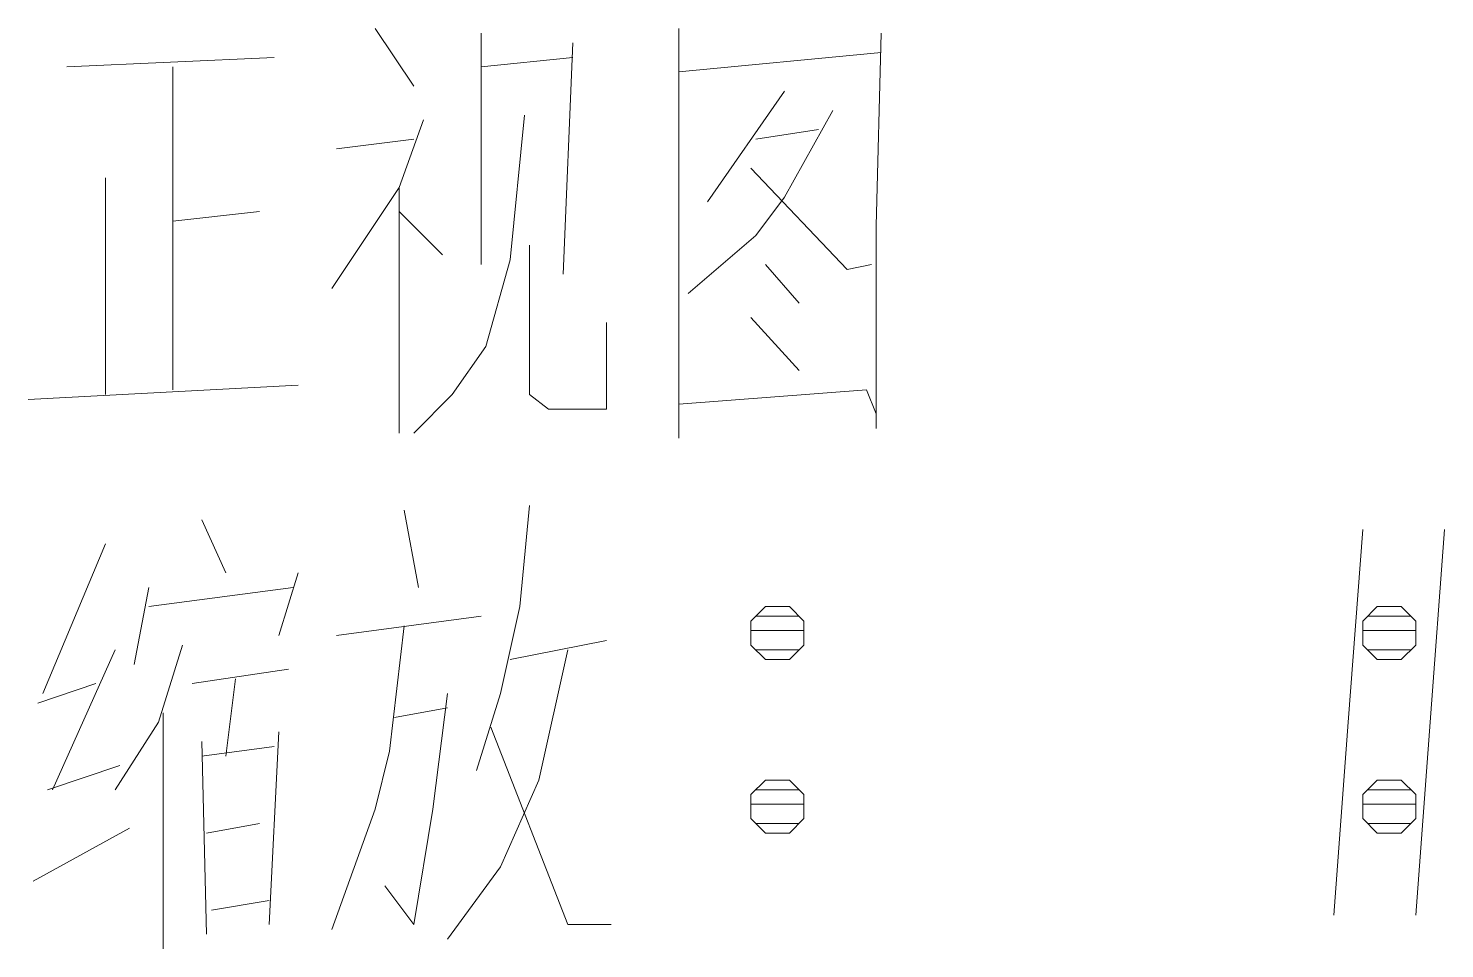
# Model space of a CAD drawing. Header units: inches. Extents: x 185496 to 352137, y 107182 to 179410.
# Drawn here: x 244776.22 to 244786.51, y 163957.97 to 163964.65 of the extents above; entities that cross this region are included whole.
import ezdxf

# ---------------------------------------------------------------- set-up
doc = ezdxf.new("R2010")
doc.units = ezdxf.units.IN
doc.header["$MEASUREMENT"] = 0

# ---------------------------------------------------------------- blocks, each defined once
blk = doc.blocks.new('RAGV')
at = {"color": 7, "lineweight": 13}
for points in [[(799511.639, -276956.148), (799511.919, -276956.568)], [(799512.409, -276956.183), (799512.409, -276957.863)], [(799513.844, -276956.148), (799513.844, -276957.618), (799513.844, -276959.123)], [(799513.844, -276956.183), (799513.844, -276957.583), (799513.844, -276958.983)], [(799515.279, -276958.948), (799515.279, -276957.583), (799515.314, -276956.183)], [(799513.004, -276957.933), (799513.074, -276956.253)], [(799509.399, -276956.428), (799510.904, -276956.358)], [(799513.074, -276956.358), (799512.409, -276956.428)], [(799515.314, -276956.323), (799513.844, -276956.463)], [(799510.169, -276956.428), (799510.169, -276957.583), (799510.169, -276958.773)], [(799514.614, -276956.603), (799514.054, -276957.408)], [(799511.989, -276956.813), (799511.814, -276957.303), (799511.324, -276958.038)], [(799512.724, -276956.778), (799512.619, -276957.828)], [(799514.614, -276957.373), (799514.964, -276956.743)], [(799514.404, -276956.953), (799514.859, -276956.883)], [(799511.359, -276957.023), (799511.919, -276956.953)], [(799514.369, -276957.163), (799515.069, -276957.898)], [(799509.679, -276957.233), (799509.679, -276958.808)], [(799511.814, -276957.303), (799511.814, -276959.088)], [(799514.404, -276957.653), (799514.614, -276957.373)], [(799510.169, -276957.548), (799510.799, -276957.478)], [(799511.814, -276957.478), (799512.129, -276957.793)], [(799512.759, -276958.808), (799512.759, -276957.723)], [(799513.914, -276958.073), (799514.404, -276957.653)], [(799512.619, -276957.828), (799512.444, -276958.458)], [(799514.474, -276957.863), (799514.719, -276958.143)], [(799515.069, -276957.898), (799515.244, -276957.863)], [(799514.369, -276958.248), (799514.719, -276958.633)], [(799513.319, -276958.283), (799513.319, -276958.913)], [(799512.199, -276958.808), (799512.444, -276958.458)], [(799509.119, -276958.843), (799511.079, -276958.738)], [(799511.919, -276959.088), (799512.199, -276958.808)], [(799512.899, -276958.913), (799512.759, -276958.808)], [(799513.844, -276958.878), (799515.209, -276958.773)], [(799515.279, -276959.053), (799515.279, -276958.948), (799515.209, -276958.773)], [(799513.319, -276958.913), (799512.899, -276958.913)], [(799511.849, -276959.647), (799511.954, -276960.208)], [(799512.759, -276959.613), (799512.689, -276960.348)], [(799510.379, -276959.718), (799510.554, -276960.103)], [(799518.814, -276959.787), (799518.709, -276961.188), (799518.604, -276962.588)], [(799519.409, -276959.787), (799519.304, -276961.188), (799519.199, -276962.588)], [(799509.679, -276959.892), (799509.224, -276960.978)], [(799511.079, -276960.103), (799510.939, -276960.558)], [(799509.994, -276960.208), (799509.889, -276960.767)], [(799509.994, -276960.348), (799511.044, -276960.208)], [(799512.689, -276960.348), (799512.549, -276960.978)], [(799511.849, -276960.488), (799511.744, -276961.397), (799511.639, -276961.818), (799511.324, -276962.693)], [(799511.359, -276960.558), (799512.409, -276960.418)], [(799514.404, -276960.418), (799514.719, -276960.418)], [(799518.849, -276960.418), (799519.164, -276960.418)], [(799512.619, -276960.733), (799513.319, -276960.593)], [(799514.369, -276960.522), (799514.754, -276960.522)], [(799518.814, -276960.522), (799519.199, -276960.522)], [(799509.749, -276960.662), (799509.294, -276961.678)], [(799510.239, -276960.627), (799510.064, -276961.188)], [(799513.039, -276960.662), (799512.829, -276961.608)], [(799514.404, -276960.662), (799514.719, -276960.662)], [(799518.849, -276960.662), (799519.164, -276960.662)], [(799510.309, -276960.907), (799511.009, -276960.803)], [(799509.609, -276960.907), (799509.189, -276961.048)], [(799510.624, -276960.873), (799510.554, -276961.433)], [(799512.164, -276960.978), (799512.059, -276961.818), (799511.919, -276962.657), (799511.709, -276962.377)], [(799512.549, -276960.978), (799512.374, -276961.537)], [(799510.099, -276961.118), (799510.099, -276962.833)], [(799511.779, -276961.152), (799512.164, -276961.083)], [(799510.064, -276961.188), (799509.749, -276961.678)], [(799512.479, -276961.223), (799513.039, -276962.657)], [(799510.379, -276961.328), (799510.414, -276962.728)], [(799510.939, -276961.257), (799510.869, -276962.657)], [(799510.379, -276961.433), (799510.904, -276961.363)], [(799509.259, -276961.678), (799509.784, -276961.502)], [(799512.829, -276961.608), (799512.549, -276962.238)], [(799514.404, -276961.678), (799514.719, -276961.678)], [(799518.849, -276961.678), (799519.164, -276961.678)], [(799514.369, -276961.782), (799514.754, -276961.782)], [(799518.814, -276961.782), (799519.199, -276961.782)], [(799509.154, -276962.343), (799509.854, -276961.958)], [(799510.414, -276961.993), (799510.799, -276961.923)], [(799514.404, -276961.923), (799514.719, -276961.923)], [(799518.849, -276961.923), (799519.164, -276961.923)], [(799512.549, -276962.238), (799512.164, -276962.762)], [(799510.869, -276962.483), (799510.449, -276962.553)], [(799513.039, -276962.657), (799513.354, -276962.657)]]:
    blk.add_lwpolyline(points, dxfattribs=at)
for points in [[(799514.474, -276960.733), (799514.649, -276960.733), (799514.754, -276960.627), (799514.754, -276960.453), (799514.649, -276960.348), (799514.474, -276960.348), (799514.369, -276960.453), (799514.369, -276960.627)], [(799518.919, -276960.733), (799519.094, -276960.733), (799519.199, -276960.627), (799519.199, -276960.453), (799519.094, -276960.348), (799518.919, -276960.348), (799518.814, -276960.453), (799518.814, -276960.627)], [(799514.474, -276961.993), (799514.649, -276961.993), (799514.754, -276961.887), (799514.754, -276961.713), (799514.649, -276961.608), (799514.474, -276961.608), (799514.369, -276961.713), (799514.369, -276961.887)], [(799518.919, -276961.993), (799519.094, -276961.993), (799519.199, -276961.887), (799519.199, -276961.713), (799519.094, -276961.608), (799518.919, -276961.608), (799518.814, -276961.713), (799518.814, -276961.887)]]:
    blk.add_lwpolyline(points, close=True, dxfattribs=at)

msp = doc.modelspace()

# ---------------------------------------------------------------- block references
at = {"color": 30}
msp.add_blockref('RAGV', (-554732.895, 440920.801, 148285.202), dxfattribs=at)

doc.saveas('drawing.dxf')
